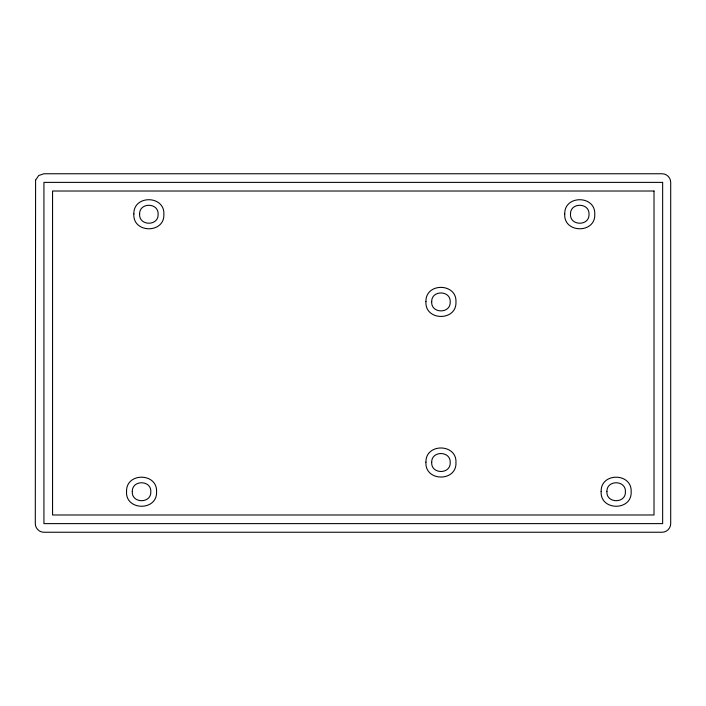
<?xml version="1.0" encoding="UTF-8"?>
<svg xmlns="http://www.w3.org/2000/svg" width="706" height="706" viewBox="0 0 706 706"><rect width="100%" height="100%" fill="white"/><g stroke="black" fill="none" stroke-linecap="round" stroke-linejoin="round"><path stroke-width="1.06" d="M126.55 491.394C125.183 510.95 157.473 511.329 156.564 491.738C157.5 472.605 126.056 472.243 126.55 491.394M132.304 491.526C131.457 503.581 151.375 503.819 150.81 491.738C151.384 479.939 131.996 479.718 132.304 491.526M133.858 213.909C132.49 233.465 164.78 233.845 163.871 214.262C164.798 195.121 133.363 194.759 133.858 213.909M139.611 214.042C138.764 226.105 158.673 226.335 158.109 214.262C158.691 202.463 139.303 202.234 139.611 214.042M425.947 301.577C424.58 321.133 456.879 321.512 455.961 301.921C456.897 282.788 425.453 282.418 425.947 301.577M425.947 462.174C424.58 481.73 456.879 482.11 455.961 462.518C456.897 443.386 425.453 443.015 425.947 462.174M431.701 301.709C430.854 313.764 450.772 314.002 450.207 301.921C450.781 290.122 431.401 289.901 431.701 301.709M431.701 462.306C430.854 474.361 450.772 474.6 450.207 462.518C450.781 450.719 431.401 450.499 431.701 462.306M564.747 213.909C563.379 233.465 595.679 233.845 594.761 214.262C595.696 195.121 564.262 194.759 564.747 213.909M570.501 214.042C569.663 226.105 589.572 226.335 589.007 214.262C589.581 202.463 570.201 202.234 570.501 214.042M601.159 491.394C599.791 510.95 632.082 511.329 631.164 491.738C632.099 472.605 600.665 472.243 601.159 491.394M606.913 491.526C606.066 503.581 625.975 503.819 625.41 491.738C625.993 479.939 606.604 479.718 606.913 491.526M35.591 180.154L35.3 523.614C35.221 528.247 39.307 532.333 43.931 532.245L662.069 532.245C666.693 532.333 670.779 528.247 670.7 523.614L670.7 182.386C670.779 177.753 666.693 173.667 662.069 173.755L43.931 173.755L38.68 175.538L35.591 180.154M662.643 182.386L43.931 182.386L43.931 523.614L662.643 523.614L662.643 182.386M654.012 191.017L52.562 191.017L52.562 514.983L654.012 514.983L654.012 191.017"/></g></svg>
